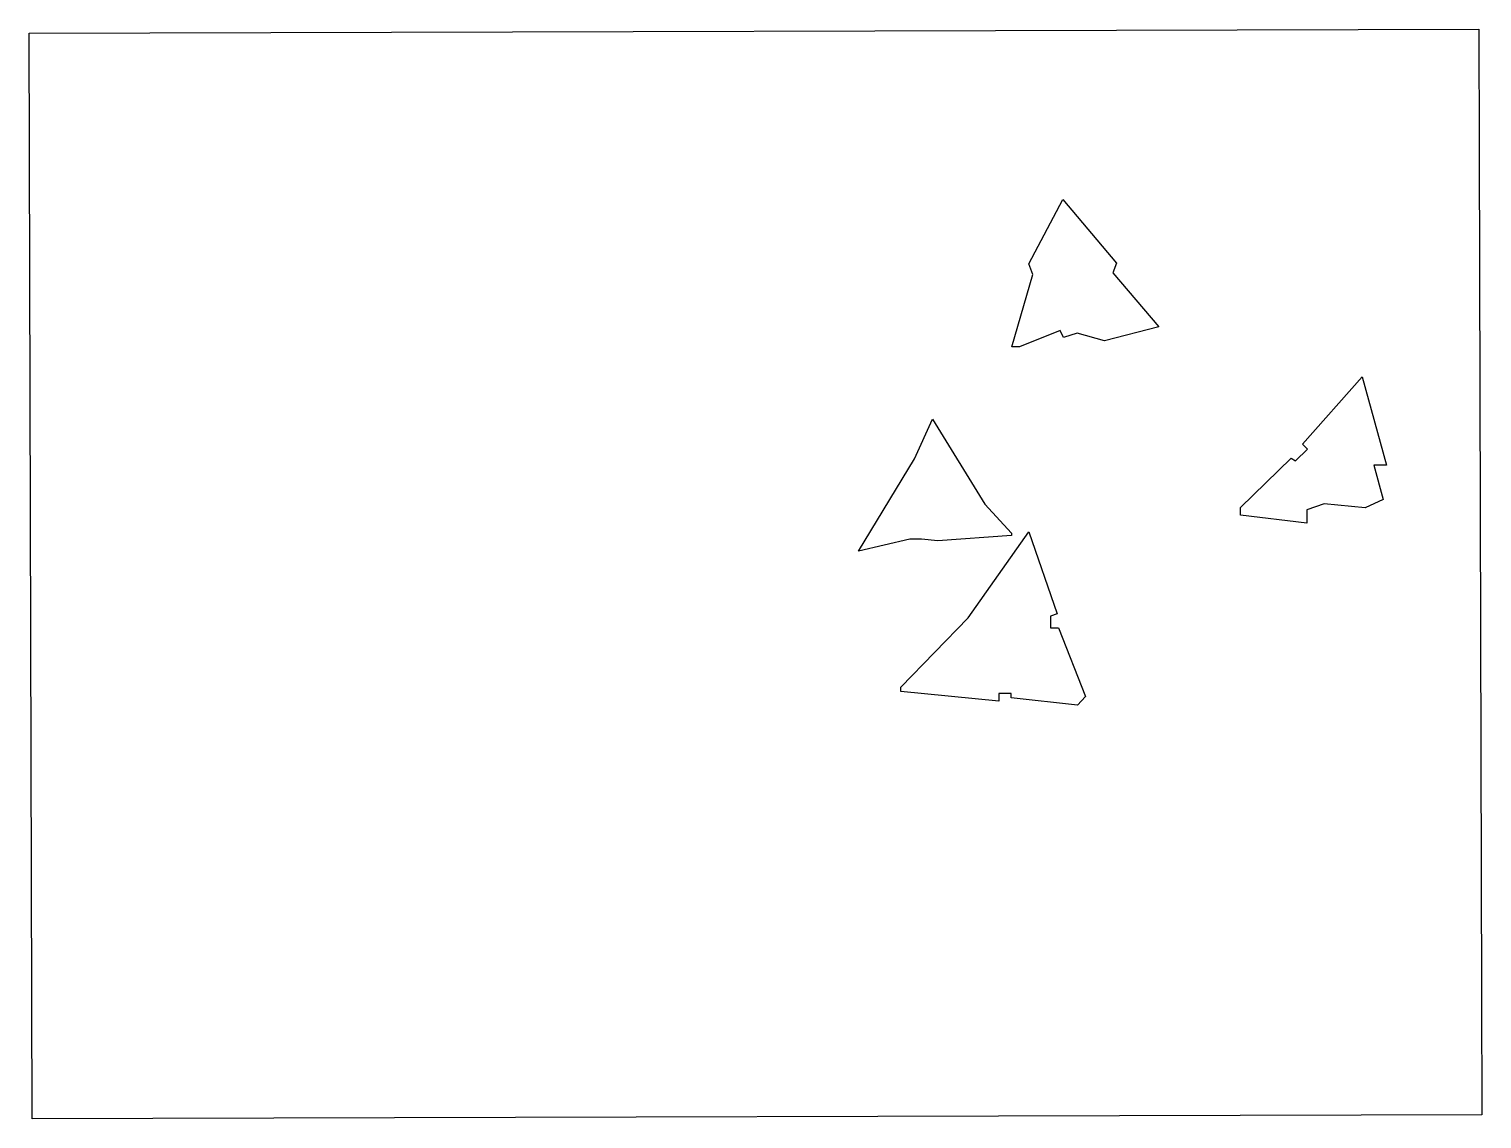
# Model space of a CAD drawing. Header units: millimetres. Extents: x -28 to 259, y -45 to 170.
import ezdxf

# ---------------------------------------------------------------- set-up
doc = ezdxf.new("R2010")
doc.units = ezdxf.units.MM
picture_1 = doc.add_image_def('image1.jpg', size_in_pixel=(2584, 1936))

msp = doc.modelspace()

# ---------------------------------------------------------------- linework, layer by layer
for points in [[(175.86, 136.5), (186.42, 123.92), (185.73, 122.04), (194.76, 111.37), (184.04, 108.58), (178.68, 110.12), (175.96, 109.24), (175.3, 110.64), (167.3, 107.41), (165.76, 107.41), (169.94, 121.73), (169.13, 123.78), (175.86, 136.5)], [(234.89, 101.54), (239.67, 84.06), (237.17, 84.06), (239, 77.31), (235.48, 75.69), (227.4, 76.42), (223.95, 75.25), (223.95, 72.61), (210.88, 74.22), (210.88, 75.76), (220.86, 85.46), (221.75, 84.94), (224.1, 87.22), (223.14, 88.25), (234.89, 101.54)], [(150.14, 93.18), (160.48, 76.38), (165.71, 70.68), (165.71, 70.21), (151.2, 69.15), (147.97, 69.5), (145.68, 69.5), (135.57, 67.09), (146.62, 85.36), (150.14, 93.18)], [(169.15, 70.93), (174.73, 54.78), (173.41, 54.26), (173.41, 51.99), (174.96, 51.99), (180.32, 38.47), (178.77, 36.71), (165.63, 38.18), (165.63, 39.06), (163.21, 39.06), (163.21, 37.52), (143.89, 39.43), (143.89, 40.31), (157.18, 53.97), (169.15, 70.93)]]:
    msp.add_lwpolyline(points)

# ---------------------------------------------------------------- pictures from other files: only their frames are drawn
image = msp.add_image(picture_1, insert=(-27.45, -44.91), size_in_units=(285.96, 214.25), rotation=0.1577)
image.dxf.flags = 7

doc.saveas('drawing.dxf')
